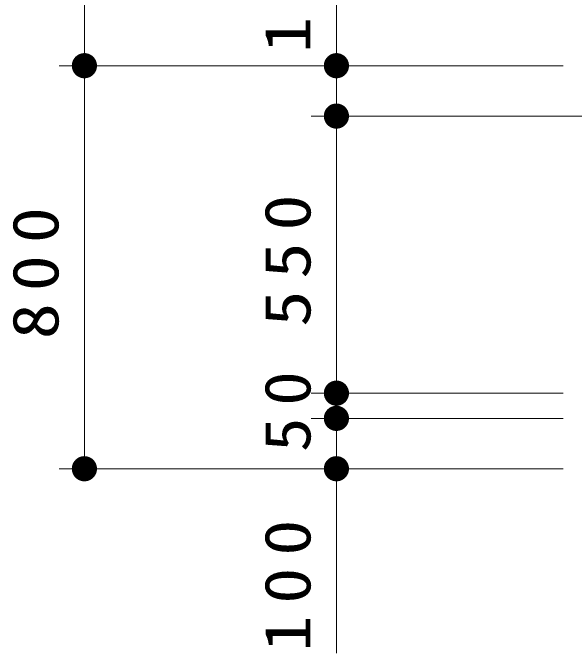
# Model space of a CAD drawing. Units: millimetres on the paper, scale 1:50. Extents: x -365 to 10, y -38 to 257.
# Drawn here: x -112.26 to -89.98, y 136.49 to 161.91 of the extents above; entities that cross this region are included whole.
import ezdxf

# ---------------------------------------------------------------- set-up
doc = ezdxf.new("R2010")
doc.units = ezdxf.units.MM
doc.layers.add('LY_1', color=7, linetype='Continuous', lineweight=25)
doc.styles.add('ＭＳ ゴシック', font='')
doc.styles.get('ＭＳ ゴシック').set_extended_font_data('MS Gothic')

# ---------------------------------------------------------------- blocks, each defined once
blk = doc.blocks.new('filled_dot')
at = {"color": 0, "linetype": 'Continuous', "lineweight": -2, "const_width": 1.25}
blk.add_lwpolyline([(-0.625, 0, 1), (0.625, 0, 1)], format="xyb", close=True, dxfattribs=at)

msp = doc.modelspace()

# ---------------------------------------------------------------- linework, layer by layer
at = {"layer": 'LY_1', "lineweight": 13}
for p, q in [((-109.417, 159.811), (-109.417, 219.811)), ((-99.417, 159.811), (-99.417, 210.811)), ((-99.417, 157.811), (-99.417, 166.097)), ((-90.417, 159.811), (-110.417, 159.811)), ((-90.417, 159.811), (-110.417, 159.811)), ((-109.417, 143.811), (-109.417, 159.811)), ((-89.417, 157.811), (-100.417, 157.811)), ((-99.417, 146.811), (-99.417, 157.811)), ((-90.417, 146.811), (-100.417, 146.811)), ((-99.417, 145.811), (-99.417, 146.811)), ((-90.417, 145.811), (-100.417, 145.811)), ((-99.417, 136.488), (-99.417, 145.811)), ((-90.417, 143.811), (-110.417, 143.811))]:
    msp.add_line(p, q, dxfattribs=at)

# ---------------------------------------------------------------- block references
at = {"layer": 'LY_1', "lineweight": 13, "xscale": 0.4, "yscale": 0.4}
for p, rotation in [((-109.417, 159.811), 270), ((-109.417, 159.811), 90), ((-99.417, 159.811), 270), ((-99.417, 159.811), 90), ((-99.417, 157.811), 90), ((-99.417, 157.811), 270), ((-99.417, 146.811), 270), ((-99.417, 146.811), 90), ((-99.417, 145.811), 270), ((-99.417, 145.811), 90), ((-109.417, 143.811), 90), ((-99.417, 143.811), 90)]:
    msp.add_blockref('filled_dot', p, dxfattribs=dict(at, rotation=rotation))

# ---------------------------------------------------------------- texts
at = {"layer": 'LY_1', "char_height": 1.833, "attachment_point": 8, "rotation": 90, "style": 'ＭＳ ゴシック'}
for s, insert in [('\\T1.33;\\W1.15;100', (-100.417, 163.18)), ('\\T1.33;\\W1.15;550', (-100.417, 152.311)), ('\\T1.33;\\W1.15;800', (-110.417, 151.811)), ('\\T1.34;\\W1.1;50', (-100.417, 146.311)), ('\\T1.33;\\W1.15;100', (-100.417, 139.404))]:
    msp.add_mtext(s, dxfattribs=dict(at, insert=insert))

doc.saveas('drawing.dxf')
